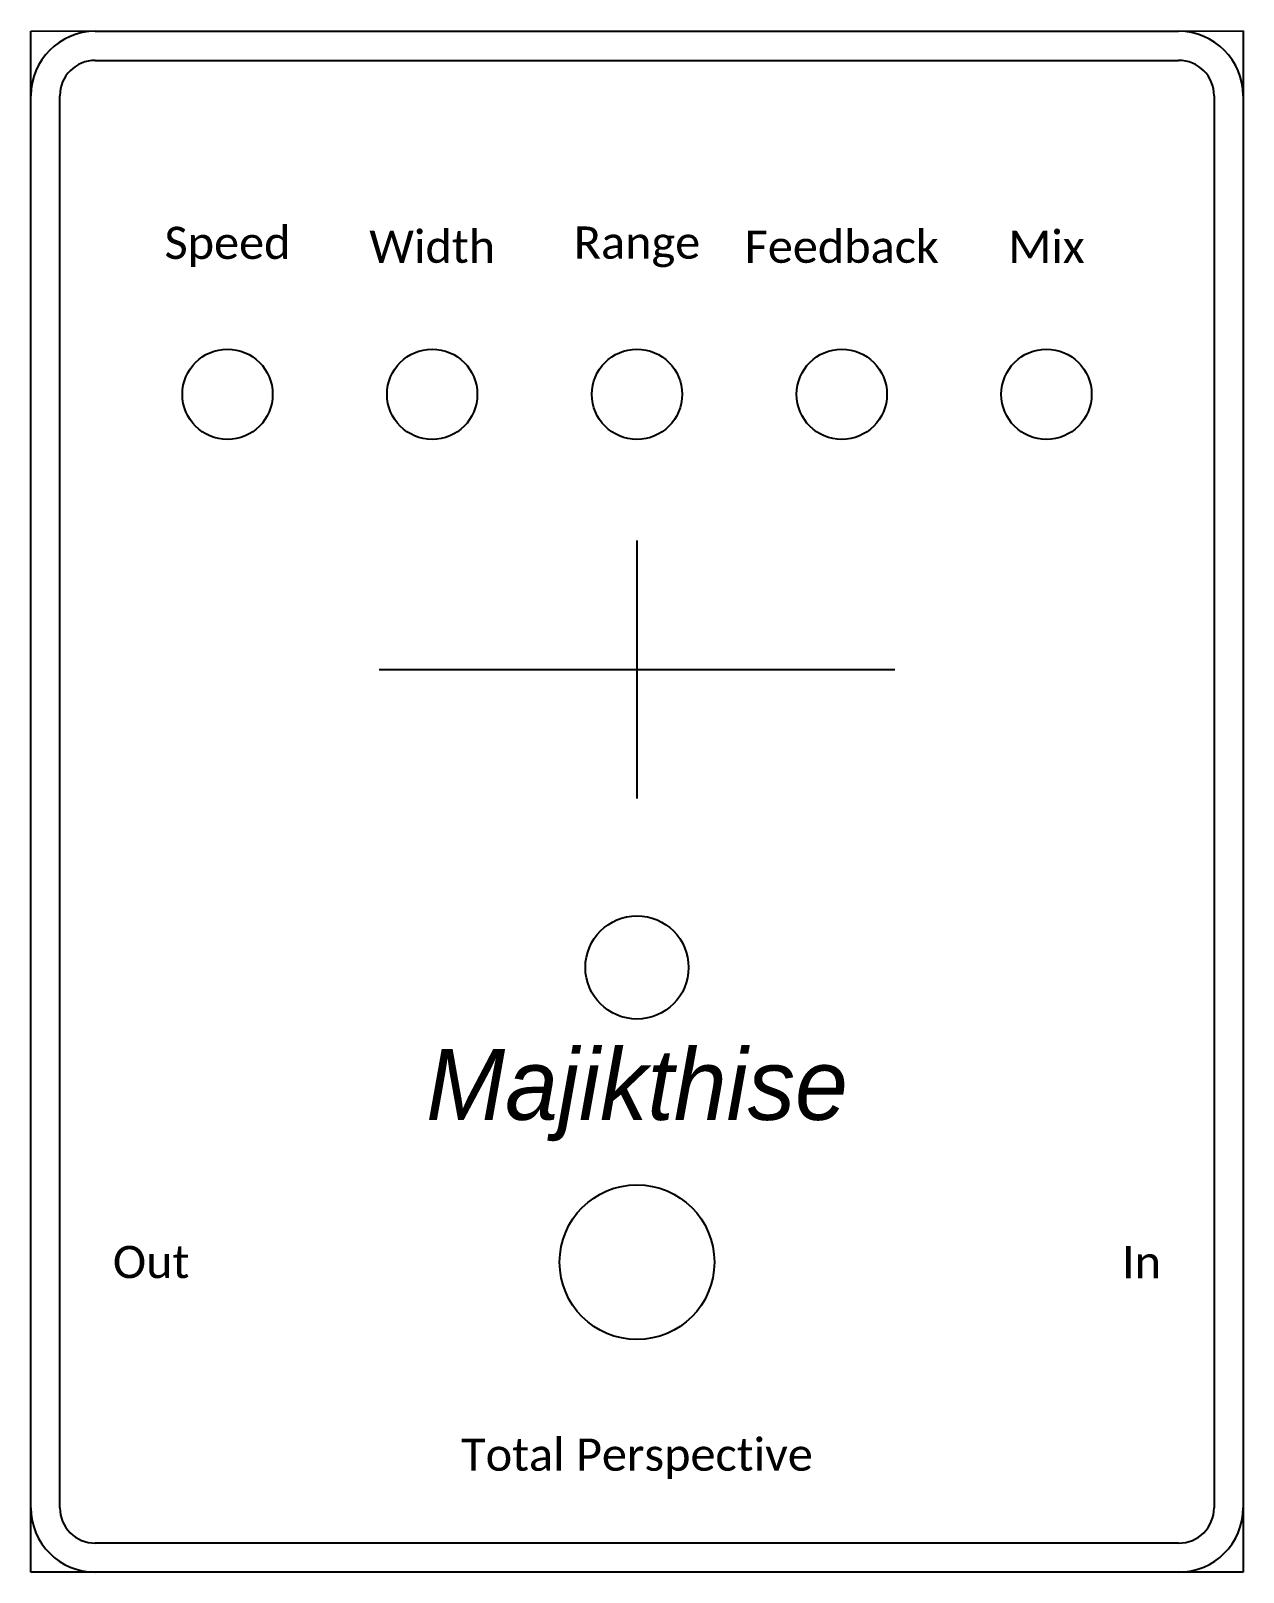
# Model space of a CAD drawing. Header units: millimetres. Extents: x -47 to 47, y 0 to 120.
import ezdxf

# ---------------------------------------------------------------- set-up
doc = ezdxf.new("R2010")
doc.units = ezdxf.units.MM
for name, color, linetype, lineweight in [('Box', 7, 'Continuous', 25), ('Legend', 4, 'Continuous', 25), ('Template', 2, 'Continuous', 25)]:
    doc.layers.add(name, color=color, linetype=linetype, lineweight=lineweight)
doc.styles.add('textstyle3', font='calibri.ttf')

msp = doc.modelspace()

# ---------------------------------------------------------------- linework, layer by layer
at = {"layer": 'Box'}
for p, q in [((-42, 119.5), (42, 119.5)), ((-42, 117.25), (42, 117.25)), ((-47, 5), (-47, 114.5)), ((-44.75, 5), (-44.75, 114.5)), ((44.75, 114.5), (44.75, 5)), ((47, 114.5), (47, 5)), ((42, 2.25), (-42, 2.25)), ((42, 0), (-42, 0))]:
    msp.add_line(p, q, dxfattribs=at)
for centre, radius, start, end in [((-42, 114.5), 5, 90, 180), ((42, 114.5), 5, 0, 90), ((-42, 114.5), 2.75, 90, 180), ((42, 114.5), 2.75, 0, 90), ((-42, 5), 5, 180, 270), ((-42, 5), 2.75, 180, 270), ((42, 5), 5, 270, 0), ((42, 5), 2.75, 270, 0)]:
    msp.add_arc(centre, radius, start, end, dxfattribs=at)
at = {"layer": 'Template'}
for p, q in [((47, 119.54), (47, 0)), ((-47, 119.5), (47, 119.54)), ((-47, 0), (-47, 119.5)), ((0, 80), (0, 60)), ((-20, 70), (20, 70)), ((47, 0), (-47, 0))]:
    msp.add_line(p, q, dxfattribs=at)
for centre, radius in [((-31.75, 91.35), 3.5), ((-15.88, 91.35), 3.5), ((0, 91.35), 3.5), ((15.88, 91.35), 3.5), ((31.75, 91.35), 3.5), ((0, 46.9), 4), ((0, 24.04), 6)]:
    msp.add_circle(centre, radius, dxfattribs=at)

# ---------------------------------------------------------------- texts
at = {"layer": 'Legend', "char_height": 3, "style": 'textstyle3'}
for s, insert, attachment_point in [('\\H2.50001;Speed', (-31.75, 102.78), 5), ('\\H2.50001;Width', (-15.88, 102.78), 5), ('\\H2.50001;Range', (0, 102.78), 5), ('\\H2.50001;Feedback', (15.88, 102.78), 5), ('\\H2.50001;Mix', (31.75, 102.78), 5), ('\\fHarlow Solid Italic|b0|i0|c0|p0;\\H5.50001;Majikthise', (0, 37), 5), ('\\H2.50001;Out', (-40.64, 24.04), 4), ('\\H2.50001;In', (40.64, 24.04), 6), ('\\H2.50001;Total Perspective', (0, 8.8), 5)]:
    msp.add_mtext(s, dxfattribs=dict(at, insert=insert, attachment_point=attachment_point))

doc.saveas('drawing.dxf')
